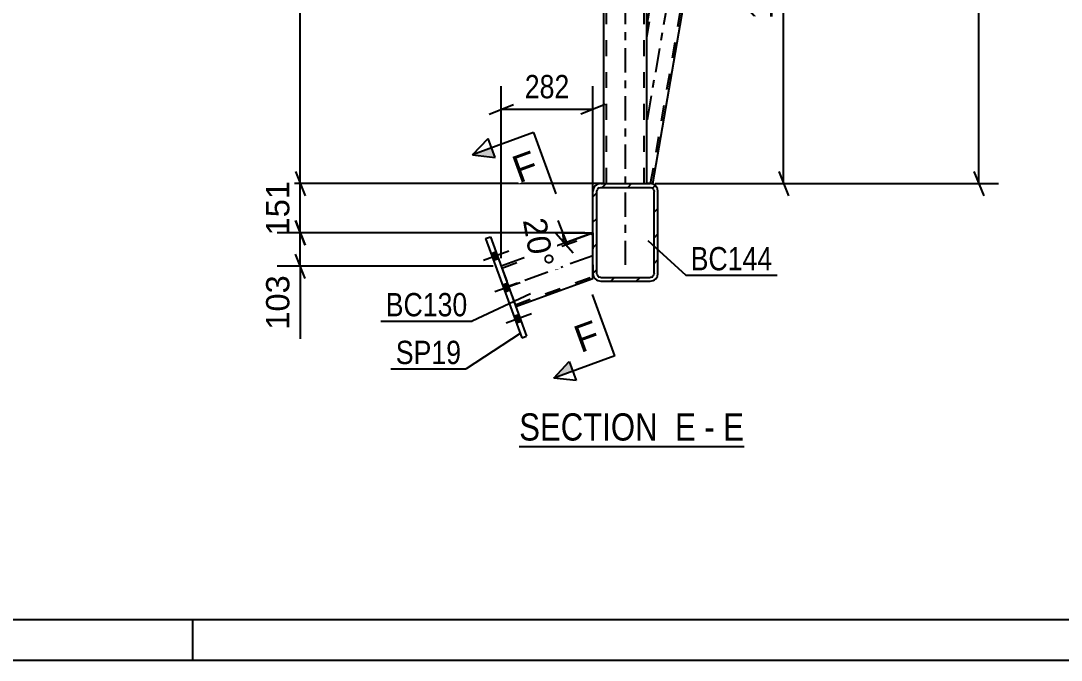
# Model space of a CAD drawing. Header units: millimetres. Extents: x -130 to 1059, y -611 to 230.
# Drawn here: x 197.4 to 325.4, y -611 to -532.4 of the extents above; entities that cross this region are included whole.
import ezdxf

# ---------------------------------------------------------------- set-up
doc = ezdxf.new("R2010")
doc.units = ezdxf.units.MM
doc.linetypes.add('DXK_LINE_DOT2', pattern=[3.9198, 1.9599, -1.9599])
doc.linetypes.add('DXK_LINE_DOT3', pattern=[5.9187, 2.979, -0.9799, 0.9799, -0.9799])
doc.styles.add('Arial', font='ARIAL.TTF', dxfattribs={"height": 0.2})
doc.styles.add('Arial Narrow', font='ARIALN.TTF', dxfattribs={"height": 0.2})

# ---------------------------------------------------------------- blocks, each defined once
blk = doc.blocks.new('Unknown-814407902-1163')
at = {"color": 5, "linetype": 'Continuous'}
for p, q in [((-125.44, -606.02), (1053.56, -606.02)), ((218.56, -611.02), (218.56, -606.02)), ((-130.44, -611.02), (1058.56, -611.02))]:
    blk.add_line(p, q, dxfattribs=at)
blk = doc.blocks.new('Unknown-814407902-14 - 3735')
at = {"color": 6, "linetype": 'Continuous'}
blk.add_line((258.71, -584.77), (286.35, -584.77), dxfattribs=at)
at = {"color": 0, "linetype": 'Continuous'}
for points in [[(276.82, -584.02), (276.82, -580.52), (258.71, -580.52), (258.71, -584.02)], [(280.42, -584.02), (280.42, -580.52), (277.87, -580.52), (277.87, -584.02)], [(282.75, -584.02), (282.75, -580.52), (281.47, -580.52), (281.47, -584.02)], [(286.35, -584.02), (286.35, -580.52), (283.8, -580.52), (283.8, -584.02)]]:
    blk.add_wipeout(points, dxfattribs=at)
at = {"color": 7, "linetype": 'Continuous', "style": 'Arial Narrow'}
for s, p in [('SECTION ', (258.71, -584.02)), ('E', (277.87, -584.02)), ('E', (283.8, -584.02)), ('-', (281.47, -584.02))]:
    blk.add_text(s, height=3.34, dxfattribs=at).set_placement(p)
blk = doc.blocks.new('Bolt-814407902-3739 - 3735')
at = {"linetype": 'Continuous'}
for points in [[(256.15, -561.64), (255.85, -560.81), (255.25, -561.03), (255.55, -561.86)], [(256.15, -561.64), (255.85, -560.81), (255.25, -561.03), (255.55, -561.86)], [(256.15, -561.64), (255.85, -560.81), (255.25, -561.03), (255.55, -561.86)], [(257.56, -565.51), (257.26, -564.68), (256.66, -564.9), (256.96, -565.73)], [(257.56, -565.51), (257.26, -564.68), (256.66, -564.9), (256.96, -565.73)], [(258.95, -569.34), (258.65, -568.52), (258.05, -568.74), (258.35, -569.56)], [(258.95, -569.34), (258.65, -568.52), (258.05, -568.74), (258.35, -569.56)], [(258.95, -569.34), (258.65, -568.52), (258.05, -568.74), (258.35, -569.56)]]:
    blk.add_hatch(color=1, dxfattribs=at).paths.add_polyline_path(points)
at = {"color": 1, "linetype": 'Continuous'}
for p, q in [((254.31, -561.84), (257.43, -560.71)), ((254.31, -561.84), (257.43, -560.71)), ((254.31, -561.84), (257.43, -560.71)), ((255.25, -561.03), (255.85, -560.81)), ((255.25, -561.03), (255.85, -560.81)), ((255.25, -561.03), (255.85, -560.81)), ((255.55, -561.86), (256.15, -561.64)), ((255.55, -561.86), (256.15, -561.64)), ((255.55, -561.86), (256.15, -561.64)), ((255.72, -565.71), (258.84, -564.58)), ((255.72, -565.71), (258.84, -564.58)), ((256.66, -564.9), (257.26, -564.68)), ((256.66, -564.9), (257.26, -564.68)), ((256.96, -565.73), (257.56, -565.51)), ((256.96, -565.73), (257.56, -565.51)), ((257.11, -569.55), (260.23, -568.41)), ((257.11, -569.55), (260.23, -568.41)), ((257.11, -569.55), (260.23, -568.41)), ((258.05, -568.74), (258.65, -568.52)), ((258.05, -568.74), (258.65, -568.52)), ((258.05, -568.74), (258.65, -568.52)), ((258.35, -569.56), (258.95, -569.34)), ((258.35, -569.56), (258.95, -569.34)), ((258.35, -569.56), (258.95, -569.34))]:
    blk.add_line(p, q, dxfattribs=at)
blk = doc.blocks.new('Part-814407902-3767 - 3735')
at = {"linetype": 'Continuous'}
h = blk.add_hatch(dxfattribs=at)
h.set_pattern_fill('', scale=0.7, style=0, pattern_type=0)
h.set_pattern_definition([(45, (267.7748, -563.4772), (-1.57154, 1.57154), [])])
h.paths.add_polyline_path([(267.77, -553.4), (267.77, -563.48), (267.85, -563.84), (268.06, -564.16), (268.37, -564.36), (268.73, -564.44), (274.81, -564.44), (275.18, -564.36), (275.49, -564.16), (275.7, -563.84), (275.77, -563.48), (275.77, -553.4), (275.7, -553.03), (275.49, -552.72), (275.18, -552.51), (274.81, -552.44), (268.73, -552.44), (268.37, -552.51), (268.06, -552.72), (267.85, -553.03)])
h.paths.add_polyline_path([(268.4, -553.06), (268.55, -552.95), (268.73, -552.92), (274.81, -552.92), (275, -552.95), (275.15, -553.06), (275.26, -553.21), (275.29, -553.4), (275.29, -563.48), (275.26, -563.66), (275.15, -563.82), (275, -563.92), (274.81, -563.96), (268.73, -563.96), (268.55, -563.92), (268.4, -563.82), (268.29, -563.66), (268.25, -563.48), (268.25, -553.4), (268.29, -553.21)])
at = {"color": 2, "linetype": 'Continuous'}
for p, q in [((268.73, -552.44), (268.37, -552.51)), ((268.73, -552.44), (274.81, -552.44)), ((275.18, -552.51), (274.81, -552.44)), ((267.85, -553.03), (267.77, -553.4)), ((267.77, -563.48), (267.77, -553.4)), ((268.25, -553.4), (268.29, -553.21)), ((268.25, -563.48), (268.25, -553.4)), ((268.55, -552.95), (268.73, -552.92)), ((268.73, -552.92), (274.81, -552.92)), ((274.81, -552.92), (275, -552.95)), ((275.26, -553.21), (275.29, -553.4)), ((275.29, -563.48), (275.29, -553.4)), ((275.77, -553.4), (275.7, -553.03)), ((275.77, -563.48), (275.77, -553.4)), ((267.77, -563.48), (267.85, -563.84)), ((268.29, -563.66), (268.25, -563.48)), ((268.73, -563.96), (268.55, -563.92)), ((268.73, -563.96), (274.81, -563.96)), ((275, -563.92), (274.81, -563.96)), ((275.29, -563.48), (275.26, -563.66)), ((275.7, -563.84), (275.77, -563.48)), ((268.37, -564.36), (268.73, -564.44)), ((268.73, -564.44), (274.81, -564.44)), ((274.81, -564.44), (275.18, -564.36))]:
    blk.add_line(p, q, dxfattribs=at)
at = {"color": 7, "linetype": 'DXK_LINE_DOT3'}
blk.add_line((271.77, -558.44), (271.77, -558.44), dxfattribs=at)
at = {"color": 2, "linetype": 'Continuous'}
for centre, radius, start, end in [((268.73, -553.4), 0.96, 112.5, 157.5), ((274.81, -553.4), 0.96, 22.5, 67.5), ((268.73, -553.4), 0.48, 112.5, 157.5), ((274.81, -553.4), 0.48, 22.5, 67.5), ((268.73, -563.48), 0.96, 202.5, 247.5), ((268.73, -563.48), 0.48, 202.5, 247.5), ((274.81, -563.48), 0.48, 292.5, 337.5), ((274.81, -563.48), 0.96, 292.5, 337.5)]:
    blk.add_arc(centre, radius, start, end, dxfattribs=at)
blk = doc.blocks.new('Part-814407902-3792 - 3735')
at = {"color": 2, "linetype": 'Continuous'}
for p, q in [((267.77, -558.49), (256.5, -562.6)), ((258.3, -567.56), (267.77, -564.11)), ((267.77, -564.11), (267.77, -563.48))]:
    blk.add_line(p, q, dxfattribs=at)
at = {"color": 7, "linetype": 'DXK_LINE_DOT2'}
for p, q in [((256.58, -562.82), (267.77, -558.75)), ((267.77, -558.49), (267.77, -563.48)), ((267.77, -558.77), (267.77, -558.75)), ((256.5, -562.6), (258.3, -567.56)), ((258.22, -567.33), (267.77, -563.86))]:
    blk.add_line(p, q, dxfattribs=at)
at = {"color": 7, "linetype": 'DXK_LINE_DOT3'}
blk.add_line((267.77, -561.3), (257.4, -565.08), dxfattribs=at)
blk = doc.blocks.new('Part-814407902-3815 - 3735')
at = {"color": 7, "linetype": 'DXK_LINE_DOT3'}
blk.add_line((271.77, -562.44), (271.77, -426.84), dxfattribs=at)
at = {"color": 2, "linetype": 'Continuous'}
for p, q in [((269.13, -459.11), (269.13, -436.84)), ((274.41, -459.11), (274.41, -436.84)), ((269.13, -552.44), (269.13, -530.17)), ((274.41, -535.84), (274.41, -530.17)), ((274.41, -552.44), (274.41, -535.84))]:
    blk.add_line(p, q, dxfattribs=at)
at = {"color": 7, "linetype": 'DXK_LINE_DOT2'}
for p, q in [((274.41, -436.84), (269.13, -436.84)), ((269.45, -552.44), (269.45, -436.84)), ((274.09, -552.44), (274.09, -436.84)), ((269.13, -530.17), (269.13, -459.11)), ((274.41, -530.17), (274.41, -459.11)), ((274.41, -535.84), (274.41, -535.84)), ((269.13, -552.44), (274.41, -552.44))]:
    blk.add_line(p, q, dxfattribs=at)
blk = doc.blocks.new('Part-814407902-3876 - 3735')
at = {"color": 2, "linetype": 'Continuous'}
for p, q in [((254.58, -559.19), (255.18, -558.97)), ((255.18, -558.97), (259.62, -571.19)), ((254.58, -559.19), (259.02, -571.41)), ((259.02, -571.41), (259.62, -571.19))]:
    blk.add_line(p, q, dxfattribs=at)
blk = doc.blocks.new('Part-814407902-3887 - 3735')
at = {"color": 7, "linetype": 'DXK_LINE_DOT3'}
blk.add_line((296.15, -419.18), (274.41, -544.75), dxfattribs=at)
at = {"color": 7, "linetype": 'DXK_LINE_DOT2'}
for p, q in [((274.87, -552.44), (298.05, -418.49)), ((274.41, -534.43), (294.24, -419.87)), ((294.24, -419.87), (294.26, -419.87)), ((274.92, -530.1), (275.37, -527.48)), ((274.41, -535.84), (274.41, -533.03)), ((274.97, -552.44), (274.41, -552.44))]:
    blk.add_line(p, q, dxfattribs=at)
at = {"color": 2, "linetype": 'Continuous'}
for p, q in [((275.12, -552.44), (298.31, -418.39)), ((298.31, -418.39), (293.98, -419.97)), ((293.98, -419.97), (275.37, -527.48)), ((274.41, -533.03), (274.92, -530.1)), ((274.41, -552.44), (274.41, -535.84)), ((275.08, -552.44), (274.81, -552.44)), ((275.12, -552.44), (275.08, -552.44))]:
    blk.add_line(p, q, dxfattribs=at)
blk = doc.blocks.new('StraightDimension-814407902-36048 - 3735')
at = {"color": 7, "linetype": 'Continuous'}
for p, q in [((232.39, -434.6), (231.19, -431.6)), ((256.87, -433.1), (228.94, -433.1)), ((231.79, -552.44), (231.79, -433.1)), ((231.19, -550.94), (232.39, -553.94)), ((269.09, -552.44), (228.94, -552.44))]:
    blk.add_line(p, q, dxfattribs=at)
at = {"color": 0}
blk.add_wipeout([(231.04, -487.72), (226.84, -487.72), (226.84, -497.82), (231.04, -497.82)], dxfattribs=at)
at = {"color": 3, "style": 'Arial'}
blk.add_text('2983', height=2.865, rotation=90.0002, dxfattribs=at).set_placement((230.44, -497.22))
blk = doc.blocks.new('StraightDimension-814407902-35303 - 3735')
at = {"color": 7, "linetype": 'Continuous'}
for p, q in [((256.5, -561.6), (256.5, -540.45)), ((267.77, -557.49), (267.77, -540.45)), ((255, -543.9), (258, -542.7)), ((256.5, -543.3), (267.77, -543.3)), ((269.27, -542.7), (266.27, -543.9))]:
    blk.add_line(p, q, dxfattribs=at)
at = {"color": 0}
blk.add_wipeout([(265.48, -542.55), (265.48, -538.35), (258.79, -538.35), (258.79, -542.55)], dxfattribs=at)
at = {"color": 3, "style": 'Arial Narrow'}
blk.add_text('282', height=2.863, dxfattribs=at).set_placement((259.39, -541.95))
blk = doc.blocks.new('AngleDimension-814407902-4217 - 3735')
at = {"color": 7, "linetype": 'Continuous'}
for p, q in [((263.45, -556.99), (264.65, -559.99)), ((265.35, -560.97), (263.2, -558.56)), ((266.77, -558.49), (264.05, -558.49)), ((264.05, -558.49), (267.77, -558.49)), ((264.27, -559.77), (267.77, -558.49))]:
    blk.add_line(p, q, dxfattribs=at)
blk.add_arc((267.77, -558.49), 3.73, 180, 199.9999, dxfattribs=at)
at = {"color": 0}
blk.add_wipeout([(259.71, -563.59), (263.85, -562.87), (262.59, -555.73), (258.45, -556.46)], dxfattribs=at)
at = {"color": 3, "style": 'Arial'}
blk.add_text('20°', height=2.865, rotation=-80.0021, dxfattribs=at).set_placement((259.15, -556.94))
blk = doc.blocks.new('StraightDimension-814407902-36049 - 3735')
at = {"color": 7, "linetype": 'Continuous'}
for p, q in [((231.19, -550.94), (232.39, -553.94)), ((269.09, -552.44), (228.94, -552.44)), ((231.79, -558.49), (231.79, -552.44)), ((232.39, -559.99), (231.19, -556.99)), ((266.77, -558.49), (228.94, -558.49))]:
    blk.add_line(p, q, dxfattribs=at)
at = {"color": 0}
blk.add_wipeout([(231.04, -551.53), (226.84, -551.53), (226.84, -559.4), (231.04, -559.4)], dxfattribs=at)
at = {"color": 3, "style": 'Arial'}
blk.add_text('151', height=2.865, rotation=90.0002, dxfattribs=at).set_placement((230.44, -558.8))
blk = doc.blocks.new('StraightDimension-814407902-36050 - 3735')
at = {"color": 7, "linetype": 'Continuous'}
for p, q in [((231.19, -556.99), (232.39, -559.99)), ((266.77, -558.49), (228.94, -558.49)), ((231.79, -562.6), (231.79, -558.49)), ((232.39, -564.1), (231.19, -561.1)), ((255.5, -562.6), (228.94, -562.6)), ((231.79, -562.6), (231.79, -571.52)), ((231.79, -562.6), (231.79, -571.52))]:
    blk.add_line(p, q, dxfattribs=at)
at = {"color": 0}
blk.add_wipeout([(231.04, -563.12), (226.84, -563.12), (226.84, -570.99), (231.04, -570.99)], dxfattribs=at)
at = {"color": 3, "style": 'Arial'}
blk.add_text('103', height=2.865, rotation=90.0002, dxfattribs=at).set_placement((230.44, -570.39))
blk = doc.blocks.new('StraightDimension-814407902-36322 - 3735')
at = {"color": 7, "linetype": 'Continuous'}
for p, q in [((291.82, -506.12), (290.62, -503.12)), ((276.61, -504.62), (293.62, -504.62)), ((291.22, -552.44), (291.22, -504.62)), ((290.62, -550.94), (291.82, -553.94)), ((275.41, -552.44), (293.62, -552.44))]:
    blk.add_line(p, q, dxfattribs=at)
at = {"color": 0}
blk.add_wipeout([(290.47, -524.27), (286.27, -524.27), (286.27, -532.78), (290.47, -532.78)], dxfattribs=at)
at = {"color": 3, "style": 'Arial Narrow'}
blk.add_text('1196', height=2.863, rotation=90.0002, dxfattribs=at).set_placement((289.87, -532.18))
blk = doc.blocks.new('StraightDimension-814407902-36403 - 3735')
at = {"color": 7, "linetype": 'Continuous'}
for p, q in [((315.83, -426.34), (314.63, -423.34)), ((274.3, -424.84), (317.63, -424.84)), ((315.23, -552.44), (315.23, -424.84)), ((314.63, -550.94), (315.83, -553.94)), ((275.41, -552.44), (317.63, -552.44))]:
    blk.add_line(p, q, dxfattribs=at)
at = {"color": 0}
blk.add_wipeout([(314.48, -484.38), (310.28, -484.38), (310.28, -492.89), (314.48, -492.89)], dxfattribs=at)
at = {"color": 3, "style": 'Arial Narrow'}
blk.add_text('3190', height=2.863, rotation=90.0002, dxfattribs=at).set_placement((313.88, -492.29))
blk = doc.blocks.new('Mark-814407902-3763 - 3735')
at = {"color": 0}
blk.add_wipeout([(289.84, -563.1), (289.84, -560.1), (279.79, -560.1), (279.79, -563.1)], dxfattribs=at)
blk.add_wipeout([(289.84, -563.1), (289.84, -560.1), (279.79, -560.1), (279.79, -563.1)], dxfattribs=at)
at = {"color": 30, "linetype": 'Continuous'}
for p, q in [((274.52, -559.44), (279.19, -563.7)), ((279.19, -563.7), (290.44, -563.7))]:
    blk.add_line(p, q, dxfattribs=at)
at = {"color": 3, "style": 'Arial Narrow'}
blk.add_text('BC144', height=2.863, dxfattribs=at).set_placement((279.79, -563.1))
blk = doc.blocks.new('SectionMark-814407902-4343 - 3735')
at = {"linetype": 'Continuous'}
for points in [[(255.31, -548.05), (255.74, -549.23), (252.96, -548.91)], [(264.87, -574.31), (265.3, -575.49), (262.95, -576.34)]]:
    blk.add_hatch(color=6, dxfattribs=at).paths.add_polyline_path(points)
at = {"color": 6, "linetype": 'Continuous'}
for p, q in [((252.96, -548.91), (254.88, -546.88)), ((255.74, -549.23), (254.88, -546.88)), ((252.96, -548.91), (255.74, -549.23)), ((262.95, -576.34), (264.87, -574.31)), ((264.87, -574.31), (265.73, -576.66)), ((265.73, -576.66), (262.95, -576.34))]:
    blk.add_line(p, q, dxfattribs=at)
at = {"color": 0, "linetype": 'Continuous'}
for points in [[(261.34, -551.45), (260.14, -548.16), (257.46, -549.13), (258.66, -552.42)], [(268.93, -572.3), (267.73, -569.02), (265.05, -569.99), (266.25, -573.28)]]:
    blk.add_wipeout(points, dxfattribs=at)
at = {"color": 6, "linetype": 'Continuous'}
for p, q in [((260.48, -546.17), (252.96, -548.91)), ((260.48, -546.17), (263.22, -553.69)), ((270.47, -573.61), (267.73, -566.09)), ((270.47, -573.61), (262.95, -576.34))]:
    blk.add_line(p, q, dxfattribs=at)
at = {"color": 3, "linetype": 'Continuous', "style": 'Arial'}
for p in [(258.66, -552.42), (266.25, -573.28)]:
    blk.add_text('F', height=3.34, rotation=20.002, dxfattribs=at).set_placement(p)
blk = doc.blocks.new('Mark-814407902-3788 - 3735')
at = {"color": 0}
blk.add_wipeout([(252.34, -568.75), (252.34, -565.75), (242.29, -565.75), (242.29, -568.75)], dxfattribs=at)
blk.add_wipeout([(252.34, -568.75), (252.34, -565.75), (242.29, -565.75), (242.29, -568.75)], dxfattribs=at)
at = {"color": 30, "linetype": 'Continuous'}
for p in [(260.08, -565.99), (241.69, -569.35)]:
    blk.add_line(p, (252.94, -569.35), dxfattribs=at)
at = {"color": 3, "style": 'Arial Narrow'}
blk.add_text('BC130', height=2.863, dxfattribs=at).set_placement((242.29, -568.75))
blk = doc.blocks.new('Mark-814407902-3872 - 3735')
at = {"color": 0}
blk.add_wipeout([(251.57, -574.62), (251.57, -571.62), (243.53, -571.62), (243.53, -574.62)], dxfattribs=at)
blk.add_wipeout([(251.57, -574.62), (251.57, -571.62), (243.53, -571.62), (243.53, -574.62)], dxfattribs=at)
at = {"color": 30, "linetype": 'Continuous'}
for p in [(258.83, -570.88), (242.93, -575.22)]:
    blk.add_line(p, (252.17, -575.22), dxfattribs=at)
at = {"color": 3, "style": 'Arial Narrow'}
blk.add_text('SP19', height=2.863, dxfattribs=at).set_placement((243.53, -574.62))

msp = doc.modelspace()

# ---------------------------------------------------------------- block references
for name in ['Unknown-814407902-1163', 'Part-814407902-3887 - 3735', 'Part-814407902-3815 - 3735', 'Part-814407902-3767 - 3735', 'Part-814407902-3876 - 3735', 'Part-814407902-3792 - 3735', 'Bolt-814407902-3739 - 3735']:
    msp.add_blockref(name, (0, 0))

# ---------------------------------------------------------------- next in the draw order: block references
for name in ['StraightDimension-814407902-36048 - 3735', 'StraightDimension-814407902-36322 - 3735', 'Mark-814407902-3763 - 3735', 'Unknown-814407902-14 - 3735']:
    msp.add_blockref(name, (0, 0))

# ---------------------------------------------------------------- next in the draw order: block references
for name in ['StraightDimension-814407902-36403 - 3735', 'StraightDimension-814407902-35303 - 3735']:
    msp.add_blockref(name, (0, 0))

# ---------------------------------------------------------------- next in the draw order: block references
msp.add_blockref('AngleDimension-814407902-4217 - 3735', (0, 0))

# ---------------------------------------------------------------- next in the draw order: block references
msp.add_blockref('StraightDimension-814407902-36049 - 3735', (0, 0))

# ---------------------------------------------------------------- next in the draw order: block references
msp.add_blockref('StraightDimension-814407902-36050 - 3735', (0, 0))

# ---------------------------------------------------------------- next in the draw order: block references
msp.add_blockref('SectionMark-814407902-4343 - 3735', (0, 0))

# ---------------------------------------------------------------- next in the draw order: block references
for name in ['Mark-814407902-3788 - 3735', 'Mark-814407902-3872 - 3735']:
    msp.add_blockref(name, (0, 0))

doc.saveas('drawing.dxf')
